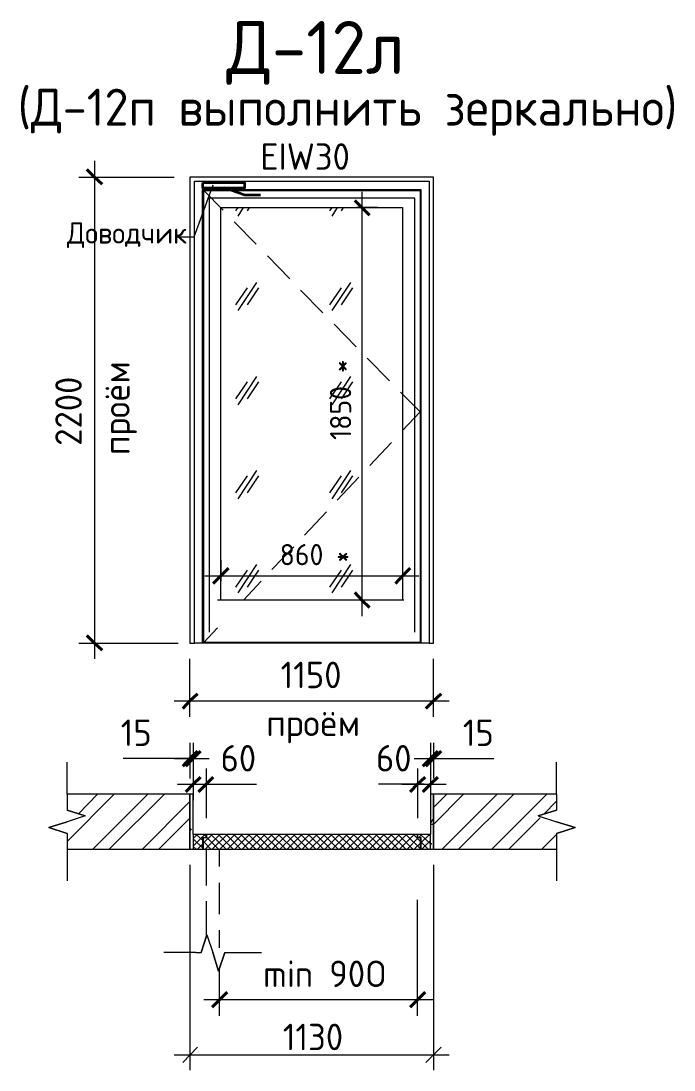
# Model space of a CAD drawing. Header units: millimetres. Extents: x -11345 to 411485, y -9810 to 73012.
# Drawn here: x -3362.2 to -3300.4, y 70370.8 to 70469.9 of the extents above; entities that cross this region are included whole.
import ezdxf

# ---------------------------------------------------------------- set-up
doc = ezdxf.new("R2010")
doc.units = ezdxf.units.MM
for name, color, linetype in [('PDF _0', 7, 'Continuous'), ('PDF _Аннотация', 7, 'Continuous'), ('PDF _Двери', 7, 'Continuous'), ('PDF _Линии', 7, 'Continuous'), ('PDF _Размеры', 7, 'Continuous'), ('PDF _Размеры-50', 7, 'Continuous'), ('PDF _Текст', 7, 'Continuous'), ('PDF _Узлы', 7, 'Continuous')]:
    doc.layers.add(name, color=color, linetype=linetype)
doc.styles.add('PDF GOST Common', font='GOST_Common.ttf')

msp = doc.modelspace()

# ---------------------------------------------------------------- linework, layer by layer
at = {"layer": 'PDF _0', "lineweight": 20}
for points in [[(-3345.48911, 70372.95143), (-3346.88611, 70371.51211)], [(-3323.89924, 70371.51211), (-3322.45992, 70372.95143)]]:
    msp.add_lwpolyline(points, dxfattribs=at)
at = {"layer": 'PDF _Аннотация', "lineweight": 9}
msp.add_lwpolyline([(-3344.04979, 70454.40028), (-3345.82778, 70449.48964), (-3347.56343, 70449.48964)], dxfattribs=at)
at = {"layer": 'PDF _Аннотация', "lineweight": 20}
for points in [[(-3357.80804, 70396.86962), (-3357.80804, 70399.87527)], [(-3311.53799, 70396.86962), (-3311.53799, 70399.87527)], [(-3356.11472, 70394.7953), (-3357.80804, 70395.34563), (-3356.11472, 70394.7953), (-3357.80804, 70394.24497), (-3359.5437, 70393.69464), (-3357.80804, 70393.14431), (-3359.5437, 70393.69464), (-3357.80804, 70394.24497)], [(-3313.27364, 70394.7953), (-3311.53799, 70395.34563), (-3313.27364, 70394.7953), (-3311.53799, 70394.24497), (-3309.80233, 70393.69464), (-3311.53799, 70393.14431), (-3309.80233, 70393.69464), (-3311.53799, 70394.24497)], [(-3357.80804, 70391.66265), (-3357.80804, 70388.65701)], [(-3311.53799, 70391.66265), (-3311.53799, 70388.65701)], [(-3344.60012, 70383.57704), (-3345.15045, 70381.88371), (-3344.60012, 70383.57704), (-3344.04979, 70381.88371), (-3343.49946, 70380.14806), (-3342.9068, 70381.88371), (-3343.49946, 70380.14806), (-3344.04979, 70381.88371)], [(-3345.65845, 70381.88371), (-3348.66409, 70381.88371)], [(-3342.44113, 70381.88371), (-3339.43548, 70381.88371)]]:
    msp.add_lwpolyline(points, dxfattribs=at)
at = {"layer": 'PDF _Двери', "lineweight": 9}
for points in [[(-3346.20878, 70455.16227), (-3346.20878, 70411.13587), (-3345.78545, 70411.13587), (-3345.78545, 70454.78127), (-3323.60291, 70454.78127), (-3323.60291, 70411.13587), (-3323.17958, 70411.13587), (-3323.17958, 70455.16227)], [(-3345.78545, 70411.13587), (-3345.78545, 70454.78127), (-3323.60291, 70454.78127), (-3323.60291, 70411.13587), (-3324.36491, 70411.13587), (-3345.02345, 70411.13587)], [(-3344.89645, 70411.1782), (-3344.89645, 70453.89228), (-3324.44957, 70453.89228), (-3324.44957, 70411.1782)]]:
    msp.add_lwpolyline(points, close=True, dxfattribs=at)
for points in [[(-3345.02345, 70411.13587), (-3345.02345, 70453.97694), (-3324.36491, 70453.97694), (-3324.36491, 70411.13587)], [(-3343.07613, 70452.02962), (-3344.89645, 70453.89228)], [(-3343.28779, 70415.19985), (-3343.28779, 70452.28362), (-3326.10056, 70452.28362), (-3326.10056, 70415.19985)], [(-3341.67914, 70452.28362), (-3341.8908, 70451.98729)], [(-3341.17114, 70452.28362), (-3341.67914, 70451.47929)], [(-3340.62081, 70452.28362), (-3340.79014, 70451.98729)], [(-3332.78919, 70452.28362), (-3333.00086, 70451.98729)], [(-3332.28119, 70452.28362), (-3332.78919, 70451.47929)], [(-3331.73086, 70452.28362), (-3331.9002, 70451.98729)], [(-3339.94348, 70448.81231), (-3342.0178, 70450.92896)], [(-3336.7685, 70445.55266), (-3338.88515, 70447.71165)], [(-3339.90115, 70445.214), (-3341.67914, 70442.54701)], [(-3331.0112, 70445.214), (-3332.78919, 70442.54701)], [(-3340.79014, 70444.706), (-3341.8908, 70443.09734)], [(-3339.73182, 70444.706), (-3340.79014, 70443.09734)], [(-3333.63585, 70442.33535), (-3335.75251, 70444.49434)], [(-3331.9002, 70444.706), (-3333.00086, 70443.09734)], [(-3330.84187, 70444.706), (-3331.9002, 70443.09734)], [(-3330.5032, 70439.11803), (-3332.57753, 70441.27702)], [(-3327.32822, 70435.90072), (-3329.44488, 70438.05971)], [(-3339.90115, 70436.32405), (-3341.67914, 70433.65707)], [(-3331.0112, 70436.32405), (-3332.78919, 70433.65707)], [(-3340.79014, 70435.81605), (-3341.8908, 70434.2074)], [(-3339.73182, 70435.81605), (-3340.79014, 70434.2074)], [(-3331.9002, 70435.81605), (-3333.00086, 70434.2074)], [(-3330.84187, 70435.81605), (-3331.9002, 70434.2074)], [(-3326.1429, 70431.20175), (-3324.44957, 70432.97974), (-3326.31223, 70434.84239)], [(-3329.19088, 70427.89977), (-3327.15889, 70430.10109)], [(-3339.90115, 70427.43411), (-3341.67914, 70424.76712)], [(-3331.0112, 70427.43411), (-3332.78919, 70424.76712)], [(-3340.79014, 70426.92611), (-3341.8908, 70425.31745)], [(-3339.73182, 70426.92611), (-3340.79014, 70425.31745)], [(-3331.9002, 70426.92611), (-3333.00086, 70425.31745)], [(-3332.28119, 70424.64012), (-3330.24921, 70426.79911)], [(-3330.84187, 70426.92611), (-3331.9002, 70425.31745)], [(-3335.37151, 70421.33814), (-3333.29719, 70423.53946)], [(-3338.46182, 70418.0785), (-3336.3875, 70420.23748)], [(-3339.90115, 70418.54416), (-3341.67914, 70415.87718)], [(-3331.0112, 70418.54416), (-3332.78919, 70415.87718)], [(-3340.79014, 70418.03616), (-3341.8908, 70416.42751)], [(-3339.73182, 70418.03616), (-3340.79014, 70416.42751)], [(-3331.9002, 70418.03616), (-3333.00086, 70416.42751)], [(-3330.84187, 70418.03616), (-3331.9002, 70416.42751)], [(-3341.12881, 70415.19985), (-3339.47782, 70416.97784)], [(-3344.89645, 70411.1782), (-3343.58413, 70412.5752)]]:
    msp.add_lwpolyline(points, dxfattribs=at)
at = {"layer": 'PDF _Линии', "lineweight": 35}
msp.add_lwpolyline([(-3345.02345, 70454.61194), (-3345.02345, 70454.14628), (-3341.00181, 70454.14628), (-3341.00181, 70454.61194)], close=True, dxfattribs=at)
msp.add_lwpolyline([(-3339.52015, 70453.46895), (-3341.00181, 70453.46895), (-3342.99146, 70454.14628)], dxfattribs=at)
at = {"layer": 'PDF _Линии', "lineweight": 9}
for points in [[(-3324.95757, 70412.15186), (-3324.95757, 70453.17262), (-3344.38845, 70453.17262), (-3344.38845, 70412.15186)], [(-3325.97357, 70415.19985), (-3343.58413, 70415.19985)], [(-3357.80804, 70391.66265), (-3346.20878, 70391.66265), (-3346.20878, 70396.86962), (-3357.80804, 70396.86962)], [(-3345.91244, 70393.05965), (-3345.91244, 70396.86962), (-3346.20878, 70396.86962), (-3346.20878, 70391.66265), (-3345.91244, 70391.66265)], [(-3323.47591, 70391.66265), (-3323.17958, 70391.66265), (-3323.17958, 70396.86962), (-3323.47591, 70396.86962), (-3323.47591, 70393.05965)], [(-3311.53799, 70396.86962), (-3323.17958, 70396.86962), (-3323.17958, 70391.66265), (-3311.53799, 70391.66265)]]:
    msp.add_lwpolyline(points, dxfattribs=at)
for points in [[(-3344.98112, 70391.66265), (-3344.98112, 70392.76331), (-3344.68479, 70392.76331), (-3344.68479, 70393.05965), (-3345.91244, 70393.05965), (-3345.91244, 70391.66265)], [(-3324.40724, 70391.66265), (-3324.40724, 70392.72098), (-3324.70357, 70392.72098), (-3324.70357, 70393.05965), (-3344.64245, 70393.05965), (-3344.64245, 70392.72098), (-3344.93878, 70392.72098), (-3344.93878, 70391.66265)], [(-3324.36491, 70391.66265), (-3323.47591, 70391.66265), (-3323.47591, 70393.05965), (-3324.70357, 70393.05965), (-3324.70357, 70392.76331), (-3324.36491, 70392.76331)]]:
    msp.add_lwpolyline(points, close=True, dxfattribs=at)
at = {"layer": 'PDF _Линии', "lineweight": 20}
for points in [[(-3344.68479, 70391.66265), (-3344.68479, 70388.23368)], [(-3343.41479, 70390.01166), (-3343.41479, 70391.66265)], [(-3343.41479, 70385.52436), (-3343.41479, 70388.48767)], [(-3344.68479, 70386.75202), (-3344.68479, 70383.32304)], [(-3343.41479, 70382.34938), (-3343.41479, 70384.00037)]]:
    msp.add_lwpolyline(points, dxfattribs=at)
at = {"layer": 'PDF _Размеры', "lineweight": 20}
for points in [[(-3346.20878, 70390.181), (-3346.20878, 70370.79245)], [(-3323.17958, 70390.181), (-3323.17958, 70370.79245)], [(-3347.69043, 70372.23177), (-3321.69792, 70372.23177)]]:
    msp.add_lwpolyline(points, dxfattribs=at)
at = {"layer": 'PDF _Размеры-50', "lineweight": 20}
for points in [[(-3355.22572, 70456.68626), (-3355.22572, 70409.65421)], [(-3356.70738, 70455.16227), (-3355.22572, 70455.16227), (-3347.69043, 70455.16227)], [(-3329.95287, 70453.76528), (-3329.95287, 70413.67586)], [(-3328.42888, 70452.28362), (-3329.95287, 70452.28362), (-3330.46087, 70452.28362)], [(-3343.28779, 70418.96749), (-3343.28779, 70417.48583), (-3343.28779, 70416.97784)], [(-3326.10056, 70418.96749), (-3326.10056, 70417.48583), (-3326.10056, 70416.97784)], [(-3344.81178, 70417.48583), (-3324.57657, 70417.48583)], [(-3328.42888, 70415.19985), (-3329.95287, 70415.19985), (-3330.46087, 70415.19985)], [(-3356.70738, 70411.13587), (-3355.22572, 70411.13587), (-3347.30944, 70411.13587)], [(-3346.20878, 70404.15091), (-3346.20878, 70405.6749), (-3346.20878, 70409.65421)], [(-3323.17958, 70404.15091), (-3323.17958, 70405.6749), (-3323.17958, 70409.65421)], [(-3347.69043, 70405.6749), (-3321.69792, 70405.6749)], [(-3346.20878, 70401.69559), (-3346.20878, 70400.21394), (-3346.20878, 70398.35128)], [(-3345.91244, 70401.69559), (-3345.91244, 70400.21394), (-3345.91244, 70398.35128), (-3345.91244, 70397.80095), (-3345.91244, 70396.27696)], [(-3323.47591, 70401.69559), (-3323.47591, 70400.21394), (-3323.47591, 70398.35128), (-3323.47591, 70397.80095), (-3323.47591, 70396.27696)], [(-3323.17958, 70401.69559), (-3323.17958, 70400.21394), (-3323.17958, 70398.35128)], [(-3346.03944, 70400.21394), (-3349.80709, 70400.21394), (-3352.51641, 70400.21394)], [(-3347.69043, 70400.21394), (-3344.38845, 70400.21394)], [(-3324.9999, 70400.21394), (-3321.69792, 70400.21394)], [(-3323.34891, 70400.21394), (-3320.17393, 70400.21394), (-3317.46462, 70400.21394)], [(-3344.68479, 70399.28261), (-3344.68479, 70397.80095), (-3344.68479, 70394.58364)], [(-3324.70357, 70399.28261), (-3324.70357, 70397.80095), (-3324.70357, 70394.58364)], [(-3347.3941, 70397.80095), (-3343.20313, 70397.80095)], [(-3345.27745, 70397.80095), (-3343.07613, 70397.80095), (-3339.90115, 70397.80095)], [(-3324.06858, 70397.80095), (-3325.21157, 70397.80095), (-3328.38655, 70397.80095)], [(-3326.18523, 70397.80095), (-3321.99426, 70397.80095)], [(-3324.70357, 70375.91475), (-3324.70357, 70377.43874), (-3324.70357, 70386.87902)], [(-3343.41479, 70375.91475), (-3343.41479, 70377.43874), (-3343.41479, 70380.35972)], [(-3323.17958, 70377.43874), (-3344.89645, 70377.43874)]]:
    msp.add_lwpolyline(points, dxfattribs=at)
at = {"layer": 'PDF _Размеры-50', "lineweight": 40}
for points in [[(-3355.94538, 70455.88193), (-3355.22572, 70455.16227), (-3354.50606, 70454.48494)], [(-3330.6302, 70452.96095), (-3329.95287, 70452.28362), (-3329.23321, 70451.56396)], [(-3344.00746, 70416.76617), (-3343.28779, 70417.48583), (-3342.56813, 70418.20549)], [(-3326.77789, 70416.76617), (-3326.10056, 70417.48583), (-3325.3809, 70418.20549)], [(-3330.6302, 70415.91951), (-3329.95287, 70415.19985), (-3329.23321, 70414.48018)], [(-3355.94538, 70411.85553), (-3355.22572, 70411.13587), (-3354.50606, 70410.45854)], [(-3346.88611, 70404.95524), (-3346.20878, 70405.6749), (-3345.48911, 70406.35223)], [(-3323.89924, 70404.95524), (-3323.17958, 70405.6749), (-3322.45992, 70406.35223)], [(-3346.88611, 70399.49427), (-3346.20878, 70400.21394), (-3345.48911, 70400.9336)], [(-3346.58977, 70399.49427), (-3345.91244, 70400.21394), (-3345.19278, 70400.9336)], [(-3324.19558, 70399.49427), (-3323.47591, 70400.21394), (-3322.75625, 70400.9336)], [(-3323.89924, 70399.49427), (-3323.17958, 70400.21394), (-3322.45992, 70400.9336)], [(-3346.58977, 70397.08129), (-3345.91244, 70397.80095), (-3345.19278, 70398.47828)], [(-3345.40445, 70397.08129), (-3344.68479, 70397.80095), (-3344.00746, 70398.47828)], [(-3325.3809, 70397.08129), (-3324.70357, 70397.80095), (-3323.98391, 70398.47828)], [(-3324.19558, 70397.08129), (-3323.47591, 70397.80095), (-3322.75625, 70398.47828)], [(-3342.69513, 70378.1584), (-3343.41479, 70377.43874), (-3344.09212, 70376.71908)], [(-3323.98391, 70378.1584), (-3324.70357, 70377.43874), (-3325.3809, 70376.71908)]]:
    msp.add_lwpolyline(points, dxfattribs=at)
at = {"layer": 'PDF _Узлы', "lineweight": 9}
for points in [[(-3357.80804, 70392.38232), (-3353.36307, 70396.86962)], [(-3356.74971, 70395.00697), (-3354.92939, 70396.86962)], [(-3355.39505, 70391.66265), (-3350.18809, 70396.86962)], [(-3353.82873, 70391.66265), (-3348.62176, 70396.86962)], [(-3323.22192, 70395.64196), (-3323.17958, 70395.59963), (-3321.90959, 70396.86962)], [(-3323.17958, 70393.99097), (-3320.34327, 70396.86962)], [(-3322.37525, 70391.66265), (-3317.16829, 70396.86962)], [(-3320.80893, 70391.66265), (-3315.60196, 70396.86962)], [(-3317.67628, 70391.66265), (-3312.46931, 70396.86962)], [(-3350.69608, 70391.66265), (-3346.20878, 70396.14996)], [(-3312.76565, 70394.96463), (-3311.53799, 70396.19229)], [(-3316.06763, 70391.66265), (-3313.10431, 70394.62597)], [(-3349.12976, 70391.66265), (-3346.20878, 70394.58364)], [(-3323.26425, 70394.45664), (-3323.43358, 70394.16031)], [(-3323.39125, 70394.03331), (-3323.17958, 70394.03331)], [(-3346.08178, 70393.56764), (-3346.20878, 70393.39831)], [(-3345.91244, 70392.67865), (-3345.53145, 70393.05965)], [(-3345.91244, 70391.95899), (-3344.81178, 70393.05965)], [(-3344.98112, 70391.74732), (-3345.91244, 70392.63632)], [(-3344.98112, 70392.46698), (-3345.61611, 70393.05965)], [(-3344.93878, 70392.21298), (-3344.09212, 70393.05965)], [(-3344.68479, 70392.84798), (-3344.89645, 70393.05965)], [(-3344.76945, 70391.66265), (-3343.37246, 70393.05965)], [(-3343.49946, 70391.66265), (-3344.64245, 70392.80565)], [(-3342.7798, 70391.66265), (-3344.21912, 70393.05965)], [(-3344.09212, 70391.66265), (-3342.69513, 70393.05965)], [(-3342.10247, 70391.66265), (-3343.49946, 70393.05965)], [(-3343.37246, 70391.66265), (-3341.97547, 70393.05965)], [(-3341.38281, 70391.66265), (-3342.7798, 70393.05965)], [(-3342.6528, 70391.66265), (-3341.25581, 70393.05965)], [(-3340.66314, 70391.66265), (-3342.06013, 70393.05965)], [(-3341.97547, 70391.66265), (-3340.57848, 70393.05965)], [(-3339.98581, 70391.66265), (-3341.38281, 70393.05965)], [(-3341.25581, 70391.66265), (-3339.85881, 70393.05965)], [(-3339.26615, 70391.66265), (-3340.66314, 70393.05965)], [(-3340.53614, 70391.66265), (-3339.13915, 70393.05965)], [(-3338.54649, 70391.66265), (-3339.94348, 70393.05965)], [(-3339.81648, 70391.66265), (-3338.41949, 70393.05965)], [(-3337.82683, 70391.66265), (-3339.26615, 70393.05965)], [(-3339.13915, 70391.66265), (-3337.74216, 70393.05965)], [(-3337.1495, 70391.66265), (-3338.54649, 70393.05965)], [(-3338.41949, 70391.66265), (-3337.0225, 70393.05965)], [(-3336.42984, 70391.66265), (-3337.82683, 70393.05965)], [(-3337.69983, 70391.66265), (-3336.30284, 70393.05965)], [(-3335.71017, 70391.66265), (-3337.10716, 70393.05965)], [(-3337.0225, 70391.66265), (-3335.62551, 70393.05965)], [(-3335.03284, 70391.66265), (-3336.42984, 70393.05965)], [(-3336.30284, 70391.66265), (-3334.90584, 70393.05965)], [(-3334.31318, 70391.66265), (-3335.71017, 70393.05965)], [(-3335.58317, 70391.66265), (-3334.18618, 70393.05965)], [(-3333.59352, 70391.66265), (-3334.99051, 70393.05965)], [(-3334.86351, 70391.66265), (-3333.46652, 70393.05965)], [(-3332.87386, 70391.66265), (-3334.31318, 70393.05965)], [(-3334.18618, 70391.66265), (-3332.78919, 70393.05965)], [(-3332.19653, 70391.66265), (-3333.59352, 70393.05965)], [(-3333.46652, 70391.66265), (-3332.06953, 70393.05965)], [(-3331.47687, 70391.66265), (-3332.87386, 70393.05965)], [(-3332.74686, 70391.66265), (-3331.34987, 70393.05965)], [(-3330.7572, 70391.66265), (-3332.15419, 70393.05965)], [(-3332.06953, 70391.66265), (-3330.67254, 70393.05965)], [(-3330.07987, 70391.66265), (-3331.47687, 70393.05965)], [(-3331.34987, 70391.66265), (-3329.95287, 70393.05965)], [(-3329.36021, 70391.66265), (-3330.7572, 70393.05965)], [(-3330.6302, 70391.66265), (-3329.23321, 70393.05965)], [(-3328.64055, 70391.66265), (-3330.03754, 70393.05965)], [(-3329.91054, 70391.66265), (-3328.51355, 70393.05965)], [(-3327.92089, 70391.66265), (-3329.36021, 70393.05965)], [(-3329.23321, 70391.66265), (-3327.83622, 70393.05965)], [(-3327.24356, 70391.66265), (-3328.64055, 70393.05965)], [(-3328.51355, 70391.66265), (-3327.11656, 70393.05965)], [(-3326.5239, 70391.66265), (-3327.92089, 70393.05965)], [(-3327.79389, 70391.66265), (-3326.3969, 70393.05965)], [(-3325.80423, 70391.66265), (-3327.20122, 70393.05965)], [(-3327.11656, 70391.66265), (-3325.71957, 70393.05965)], [(-3325.1269, 70391.66265), (-3326.5239, 70393.05965)], [(-3326.3969, 70391.66265), (-3324.9999, 70393.05965)], [(-3324.40724, 70391.70499), (-3325.80423, 70393.05965)], [(-3325.67723, 70391.66265), (-3324.61891, 70392.72098)], [(-3324.40724, 70392.38232), (-3325.08457, 70393.05965)], [(-3324.57657, 70392.76331), (-3324.28024, 70393.05965)], [(-3323.47591, 70392.17065), (-3324.40724, 70393.05965)], [(-3324.36491, 70392.25532), (-3323.56058, 70393.05965)], [(-3323.47591, 70392.89031), (-3323.68758, 70393.05965)], [(-3312.93498, 70391.66265), (-3311.53799, 70393.05965)], [(-3345.61611, 70391.66265), (-3345.91244, 70391.91665)], [(-3345.48911, 70391.66265), (-3344.98112, 70392.17065)], [(-3344.21912, 70391.66265), (-3344.93878, 70392.42465)], [(-3344.93878, 70391.66265), (-3344.93878, 70391.70499)], [(-3324.9999, 70391.66265), (-3324.40724, 70392.21298)], [(-3323.68758, 70391.66265), (-3324.36491, 70392.33998)], [(-3324.28024, 70391.66265), (-3323.47591, 70392.46698)], [(-3323.56058, 70391.66265), (-3323.47591, 70391.74732)], [(-3323.39125, 70392.21298), (-3323.47591, 70392.04365)]]:
    msp.add_lwpolyline(points, dxfattribs=at)
at = {"layer": 'PDF _Узлы', "lineweight": 20}
for points in [[(-3357.80804, 70396.86962), (-3357.80804, 70395.34563)], [(-3311.53799, 70396.86962), (-3311.53799, 70395.34563)], [(-3357.80804, 70393.14431), (-3357.80804, 70391.66265)], [(-3311.53799, 70393.14431), (-3311.53799, 70391.66265)], [(-3345.65845, 70381.88371), (-3345.15045, 70381.88371)], [(-3342.9068, 70381.88371), (-3342.44113, 70381.88371)]]:
    msp.add_lwpolyline(points, dxfattribs=at)

# ---------------------------------------------------------------- texts
at = {"layer": 'PDF _Текст', "attachment_point": 4, "style": 'PDF GOST Common'}
for s, insert, char_height in [('Д-12л', (-3342.75895, 70466.90107), 5.000114), ('(Д-12п выполнить зеркально)', (-3362.48699, 70461.29325), 3.5000872), ('Доводчик', (-3357.83013, 70449.67456), 2.001208), ('860 *', (-3337.7211, 70419.48987), 2.001208), ('1150', (-3337.63644, 70408.1226), 2.501511), ('проём', (-3338.99118, 70403.25408), 2.501511), ('15', (-3352.74999, 70402.66137), 2.501511), ('15', (-3320.40618, 70402.66137), 2.501511), ('60', (-3343.30933, 70400.2483), 2.501511), ('60', (-3328.61915, 70400.2483), 2.501511), ('min 90O', (-3339.28751, 70379.88527), 2.501511), ('1130', (-3337.42477, 70373.91608), 2.501511)]:
    msp.add_mtext(s, dxfattribs=dict(at, insert=insert, char_height=char_height))
at = {"layer": 'PDF _Текст', "color": 1, "insert": (-3339.54151, 70457.10395), "char_height": 2.501511, "attachment_point": 4, "style": 'PDF GOST Common'}
msp.add_mtext('EIW30', dxfattribs=at)
at = {"layer": 'PDF _Текст', "attachment_point": 4, "rotation": 90, "style": 'PDF GOST Common'}
for s, insert, char_height in [('проём', (-3352.81166, 70428.88962), 2.501511), ('1850 *', (-3331.96217, 70430.32899), 2.001208), ('2200', (-3357.68018, 70429.77862), 2.501511)]:
    msp.add_mtext(s, dxfattribs=dict(at, insert=insert, char_height=char_height))

doc.saveas('drawing.dxf')
